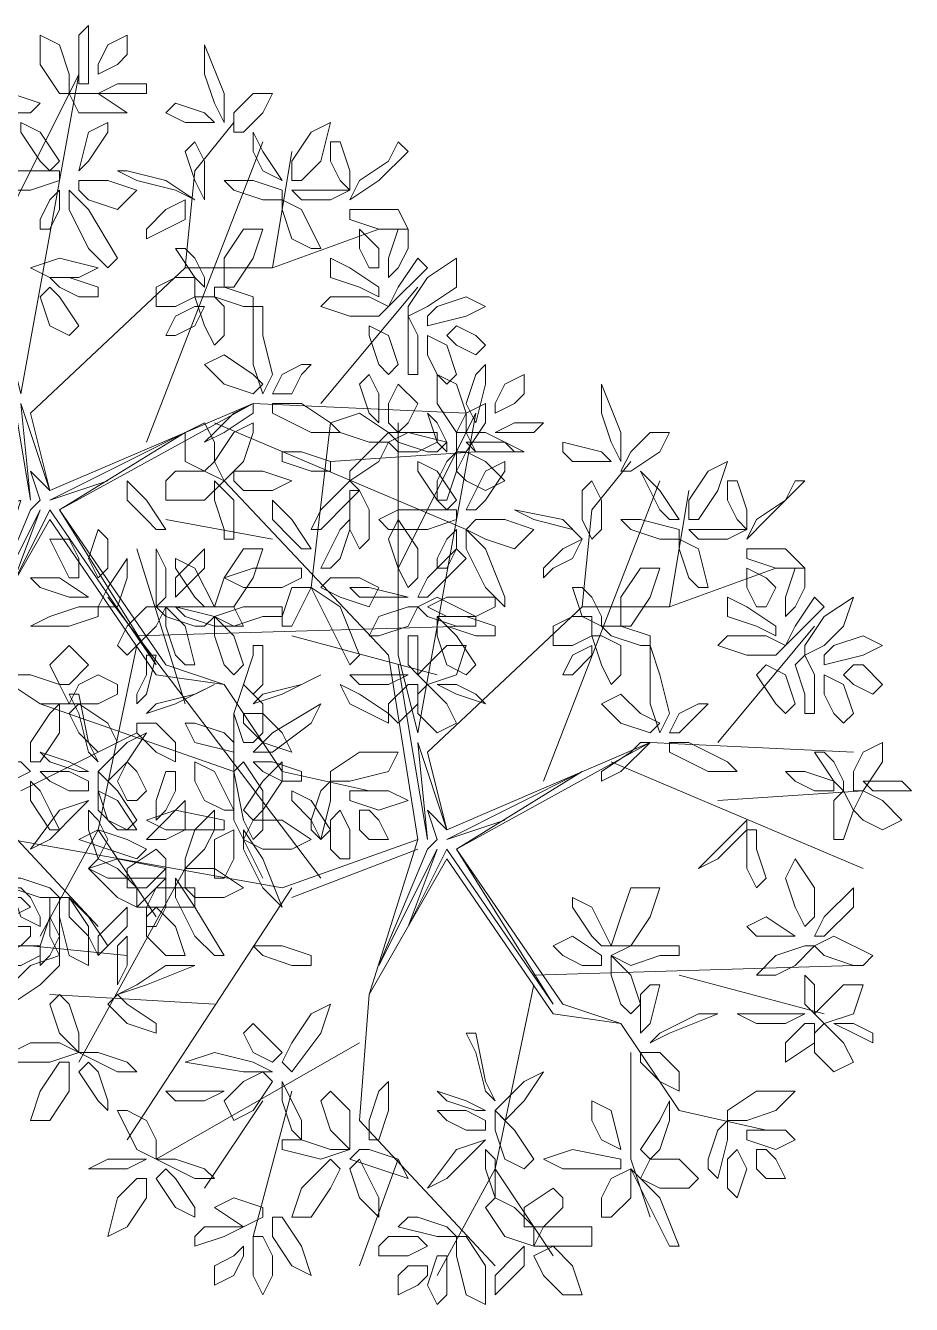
# Model space of a CAD drawing. Header units: millimetres. Extents: x 2364 to 2508, y 1551 to 1771.
# Drawn here: x 2414.123 to 2416.707, y 1616.917 to 1620.645 of the extents above; entities that cross this region are included whole.
import ezdxf

# ---------------------------------------------------------------- set-up
doc = ezdxf.new("R2010")
doc.units = ezdxf.units.MM
doc.layers.add('PDF_0', color=7, linetype='Continuous')

msp = doc.modelspace()

# ---------------------------------------------------------------- linework, layer by layer
at = {"layer": 'PDF_0', "lineweight": 9}
for points in [[(2414.2782, 1620.5316), (2414.2782, 1620.6164), (2414.3064, 1620.6446), (2414.3064, 1620.5881), (2414.3064, 1620.4752), (2414.2782, 1620.4752)], [(2414.25, 1620.4469), (2414.2217, 1620.4469), (2414.1652, 1620.5316), (2414.1652, 1620.6164), (2414.2217, 1620.5881), (2414.25, 1620.5034)], [(2414.3347, 1620.5034), (2414.3347, 1620.5316), (2414.3629, 1620.5881), (2414.4194, 1620.6164), (2414.4194, 1620.5599), (2414.3912, 1620.5316)], [(2414.6453, 1620.5034), (2414.6736, 1620.4187), (2414.7018, 1620.3622), (2414.7018, 1620.4469), (2414.6453, 1620.5881), (2414.6453, 1620.5599)], [(2414.137, 1620.3904), (2414.1652, 1620.4187), (2414.0805, 1620.4469), (2414.024, 1620.4187), (2414.0523, 1620.3904)], [(2414.3629, 1620.3904), (2414.4194, 1620.3904), (2414.3347, 1620.4469), (2414.25, 1620.4469), (2414.2782, 1620.3904)], [(2414.4476, 1620.4469), (2414.3629, 1620.4469), (2414.3347, 1620.4469), (2414.3912, 1620.4752), (2414.4759, 1620.4752), (2414.4759, 1620.4469)], [(2414.73, 1620.334), (2414.7583, 1620.334), (2414.8148, 1620.3904), (2414.843, 1620.4469), (2414.7865, 1620.4469), (2414.73, 1620.3904)], [(2414.5888, 1620.3622), (2414.6453, 1620.3622), (2414.6736, 1620.3622), (2414.6453, 1620.3904), (2414.5606, 1620.4187), (2414.5324, 1620.3904)], [(2414.1652, 1620.2492), (2414.1088, 1620.334), (2414.1088, 1620.3622), (2414.1652, 1620.334), (2414.2217, 1620.2492), (2414.1935, 1620.221)], [(2414.3064, 1620.2492), (2414.2782, 1620.221), (2414.3064, 1620.334), (2414.3629, 1620.3622), (2414.3629, 1620.334)], [(2414.8148, 1620.221), (2414.8712, 1620.1928), (2414.8148, 1620.2775), (2414.7865, 1620.334), (2414.7865, 1620.2775)], [(2414.8995, 1620.1928), (2414.9277, 1620.1928), (2414.9842, 1620.2492), (2415.0124, 1620.3622), (2414.956, 1620.334), (2414.8995, 1620.2492)], [(2414.6453, 1620.1363), (2414.6453, 1620.1645), (2414.6453, 1620.2492), (2414.6171, 1620.3057), (2414.5888, 1620.2775), (2414.6171, 1620.1928)], [(2415.0124, 1620.2492), (2415.0407, 1620.1928), (2415.0689, 1620.1645), (2415.0689, 1620.221), (2415.0407, 1620.3057), (2415.0124, 1620.3057)], [(2415.1819, 1620.2492), (2415.0972, 1620.1928), (2415.0689, 1620.1363), (2415.1536, 1620.1928), (2415.2384, 1620.2775), (2415.2101, 1620.3057)], [(2414.137, 1620.1645), (2414.024, 1620.1645), (2413.9958, 1620.1928), (2414.0805, 1620.221), (2414.2217, 1620.221), (2414.2217, 1620.1928)], [(2414.4476, 1620.1928), (2414.5606, 1620.1645), (2414.6171, 1620.1363), (2414.5324, 1620.1928), (2414.4194, 1620.221), (2414.3912, 1620.221)], [(2414.2782, 1620.1645), (2414.2782, 1620.1928), (2414.3629, 1620.1928), (2414.4476, 1620.1645), (2414.3912, 1620.108), (2414.3064, 1620.1363)], [(2414.8148, 1620.1363), (2414.73, 1620.1645), (2414.7018, 1620.1928), (2414.7865, 1620.1928), (2414.8712, 1620.1645), (2414.8712, 1620.1363)], [(2414.1652, 1620.0516), (2414.1935, 1620.0516), (2414.2217, 1620.108), (2414.2217, 1620.1645), (2414.1935, 1620.1363), (2414.1652, 1620.0798)], [(2414.3064, 1619.9951), (2414.25, 1620.108), (2414.25, 1620.1645), (2414.3064, 1620.108), (2414.3912, 1619.9668), (2414.3629, 1619.9386)], [(2415.0124, 1620.1363), (2415.0689, 1620.1645), (2414.956, 1620.1645), (2414.8995, 1620.1645), (2414.9277, 1620.1363)], [(2414.5324, 1620.0516), (2414.5888, 1620.0798), (2414.5888, 1620.1363), (2414.5324, 1620.108), (2414.4759, 1620.0516), (2414.4759, 1620.0233)], [(2414.8995, 1620.0233), (2414.8712, 1620.108), (2414.8712, 1620.1363), (2414.9277, 1620.108), (2414.9842, 1619.9951), (2414.956, 1619.9951)], [(2415.0689, 1620.108), (2415.0689, 1620.0798), (2415.1536, 1620.0516), (2415.2384, 1620.0516), (2415.2101, 1620.108), (2415.1254, 1620.108)], [(2414.7018, 1619.8821), (2414.73, 1619.8821), (2414.7865, 1619.9668), (2414.8148, 1620.0516), (2414.7583, 1620.0516), (2414.7018, 1619.9668)], [(2415.1536, 1619.9386), (2415.1254, 1619.9386), (2415.0972, 1619.9951), (2415.0972, 1620.0516), (2415.1254, 1620.0233), (2415.1536, 1619.9951)], [(2415.2384, 1619.9951), (2415.2101, 1619.9386), (2415.1819, 1619.9104), (2415.1819, 1619.9668), (2415.2101, 1620.0516), (2415.2384, 1620.0516)], [(2414.6171, 1619.9668), (2414.6453, 1619.9104), (2414.6453, 1619.8821), (2414.6171, 1619.9104), (2414.5606, 1619.9951), (2414.5888, 1619.9951)], [(2414.2782, 1619.9104), (2414.3347, 1619.9386), (2414.2217, 1619.9668), (2414.137, 1619.9386), (2414.1935, 1619.9104)], [(2415.0972, 1619.8821), (2415.0124, 1619.9104), (2415.0124, 1619.9668), (2415.0689, 1619.9386), (2415.1536, 1619.8821), (2415.1536, 1619.8539)], [(2415.2666, 1619.9104), (2415.2101, 1619.8539), (2415.1819, 1619.8256), (2415.2101, 1619.8821), (2415.2666, 1619.9668), (2415.2948, 1619.9386)], [(2415.2384, 1619.7974), (2415.2384, 1619.8256), (2415.2948, 1619.9104), (2415.3796, 1619.9668), (2415.3796, 1619.8821), (2415.2948, 1619.8256)], [(2414.1935, 1619.7692), (2414.1652, 1619.8539), (2414.1935, 1619.8821), (2414.2217, 1619.8539), (2414.2782, 1619.7692), (2414.25, 1619.7409)], [(2414.2782, 1619.8539), (2414.2217, 1619.8821), (2414.1935, 1619.9104), (2414.25, 1619.9104), (2414.3347, 1619.8821), (2414.3347, 1619.8539)], [(2414.6171, 1619.9104), (2414.6171, 1619.8539), (2414.5606, 1619.8256), (2414.5041, 1619.8256), (2414.5041, 1619.8821), (2414.5606, 1619.9104)], [(2414.7583, 1619.8256), (2414.6736, 1619.8539), (2414.6736, 1619.8821), (2414.7018, 1619.8821), (2414.7865, 1619.8539), (2414.7865, 1619.8256)], [(2414.7018, 1619.8256), (2414.7018, 1619.7409), (2414.6736, 1619.7127), (2414.6453, 1619.7692), (2414.6171, 1619.8539), (2414.6736, 1619.8539)], [(2415.1819, 1619.8256), (2415.1536, 1619.7974), (2415.0689, 1619.7974), (2414.9842, 1619.8256), (2415.0124, 1619.8539), (2415.1254, 1619.8539)], [(2415.3231, 1619.8256), (2415.4078, 1619.8539), (2415.4643, 1619.8256), (2415.4078, 1619.7974), (2415.2948, 1619.7692), (2415.2948, 1619.7974)], [(2414.6453, 1619.8256), (2414.6171, 1619.8256), (2414.5606, 1619.7974), (2414.5324, 1619.7409), (2414.5606, 1619.7409), (2414.6171, 1619.7692)], [(2414.8148, 1619.7409), (2414.843, 1619.628), (2414.8148, 1619.5715), (2414.7865, 1619.6562), (2414.7865, 1619.8256), (2414.8148, 1619.8256)], [(2415.1536, 1619.6562), (2415.1254, 1619.7409), (2415.1254, 1619.7692), (2415.1819, 1619.7409), (2415.2101, 1619.6562), (2415.1819, 1619.628)], [(2415.2384, 1619.6844), (2415.2384, 1619.7409), (2415.2384, 1619.7974), (2415.2666, 1619.7409), (2415.2666, 1619.628), (2415.2384, 1619.628)], [(2415.3513, 1619.7409), (2415.3796, 1619.7692), (2415.436, 1619.7409), (2415.4643, 1619.7127), (2415.436, 1619.6844), (2415.3796, 1619.7127)], [(2415.3231, 1619.628), (2415.2948, 1619.6844), (2415.2948, 1619.7409), (2415.3513, 1619.7127), (2415.3796, 1619.628), (2415.3513, 1619.5997)], [(2414.8148, 1619.5997), (2414.7865, 1619.5715), (2414.7018, 1619.5997), (2414.6453, 1619.6562), (2414.7018, 1619.6844), (2414.7865, 1619.628)], [(2414.956, 1619.6562), (2414.9277, 1619.6562), (2414.8712, 1619.628), (2414.843, 1619.5715), (2414.8995, 1619.5715), (2414.9277, 1619.628)], [(2415.1536, 1619.4868), (2415.1536, 1619.5715), (2415.1254, 1619.628), (2415.0972, 1619.5997), (2415.1254, 1619.515)], [(2415.4078, 1619.4585), (2415.3796, 1619.4585), (2415.3231, 1619.5432), (2415.3231, 1619.628), (2415.3796, 1619.5997), (2415.4078, 1619.515)], [(2415.4078, 1619.5432), (2415.436, 1619.4868), (2415.4643, 1619.5997), (2415.4643, 1619.6562), (2415.436, 1619.628)], [(2415.4925, 1619.515), (2415.4925, 1619.5432), (2415.5207, 1619.5997), (2415.5772, 1619.628), (2415.5772, 1619.5715), (2415.549, 1619.5432)], [(2415.2101, 1619.4585), (2415.1819, 1619.4868), (2415.1819, 1619.5432), (2415.2101, 1619.5997), (2415.2666, 1619.5432), (2415.2384, 1619.4868)], [(2415.8031, 1619.515), (2415.8314, 1619.4303), (2415.8596, 1619.3738), (2415.8596, 1619.4585), (2415.8031, 1619.5997), (2415.8031, 1619.5715)], [(2414.73, 1619.515), (2414.6736, 1619.4585), (2414.6453, 1619.4303), (2414.7018, 1619.4585), (2414.7865, 1619.515), (2414.7865, 1619.5432)], [(2414.9277, 1619.5432), (2415.0124, 1619.4868), (2415.0407, 1619.4585), (2414.956, 1619.4585), (2414.843, 1619.515), (2414.843, 1619.5432)], [(2415.1254, 1619.4303), (2415.0407, 1619.4585), (2415.0124, 1619.4868), (2415.0972, 1619.515), (2415.1819, 1619.4585), (2415.1536, 1619.4303)], [(2415.3231, 1619.4868), (2415.2948, 1619.515), (2415.3231, 1619.4303), (2415.3513, 1619.402), (2415.3513, 1619.4303)], [(2415.3796, 1619.4585), (2415.4078, 1619.515), (2415.4643, 1619.5432), (2415.4643, 1619.4868), (2415.4078, 1619.402), (2415.3796, 1619.402)], [(2414.6736, 1619.4303), (2414.6736, 1619.3738), (2414.6453, 1619.3456), (2414.5888, 1619.3738), (2414.5888, 1619.4585), (2414.6453, 1619.4868)], [(2414.7865, 1619.4868), (2414.7865, 1619.4585), (2414.7583, 1619.3738), (2414.7018, 1619.3173), (2414.6736, 1619.3738), (2414.73, 1619.4585)], [(2415.6055, 1619.4585), (2415.6337, 1619.4868), (2415.549, 1619.4868), (2415.4925, 1619.4585), (2415.5207, 1619.4585)], [(2415.2666, 1619.402), (2415.2101, 1619.402), (2415.1819, 1619.4303), (2415.2384, 1619.4585), (2415.3231, 1619.4585), (2415.3231, 1619.4303)], [(2415.2948, 1619.402), (2415.2101, 1619.4303), (2415.1819, 1619.4585), (2415.2384, 1619.4585), (2415.3513, 1619.4303), (2415.3231, 1619.402)], [(2415.5207, 1619.402), (2415.436, 1619.402), (2415.4078, 1619.4585), (2415.4643, 1619.4585), (2415.5772, 1619.402), (2415.549, 1619.402)], [(2415.8596, 1619.3456), (2415.8879, 1619.3456), (2415.9726, 1619.402), (2416.0008, 1619.4585), (2415.9443, 1619.4585), (2415.8879, 1619.402)], [(2414.956, 1619.3456), (2414.8712, 1619.3738), (2414.8712, 1619.402), (2414.9277, 1619.402), (2415.0124, 1619.3738), (2415.0124, 1619.3456)], [(2415.0972, 1619.3738), (2415.1536, 1619.4303), (2415.1819, 1619.4303), (2415.1536, 1619.3738), (2415.0689, 1619.3173), (2415.0689, 1619.3456)], [(2415.3231, 1619.3173), (2415.3513, 1619.3738), (2415.3796, 1619.402), (2415.3796, 1619.3456), (2415.3513, 1619.2608), (2415.3231, 1619.2608)], [(2415.3796, 1619.3456), (2415.4078, 1619.402), (2415.4643, 1619.3738), (2415.5207, 1619.3173), (2415.4643, 1619.2891), (2415.4078, 1619.3173)], [(2415.4078, 1619.4303), (2415.436, 1619.402), (2415.4925, 1619.402), (2415.549, 1619.402), (2415.5207, 1619.4303), (2415.4643, 1619.4303)], [(2415.7184, 1619.3738), (2415.8031, 1619.3738), (2415.8314, 1619.3738), (2415.8031, 1619.402), (2415.6902, 1619.4303), (2415.6902, 1619.402)], [(2415.3231, 1619.2608), (2415.2666, 1619.3456), (2415.2666, 1619.3738), (2415.3231, 1619.3456), (2415.3796, 1619.2608), (2415.3513, 1619.2326)], [(2415.4643, 1619.2608), (2415.5207, 1619.3456), (2415.5207, 1619.3738), (2415.4643, 1619.3456), (2415.4078, 1619.2326), (2415.436, 1619.2326)], [(2416.0573, 1619.2044), (2416.0855, 1619.2044), (2416.142, 1619.2891), (2416.1703, 1619.3738), (2416.1138, 1619.3456), (2416.0573, 1619.2608)], [(2414.5606, 1619.3456), (2414.6453, 1619.3456), (2414.7018, 1619.3173), (2414.6453, 1619.2608), (2414.5324, 1619.2608), (2414.5324, 1619.3173)], [(2414.73, 1619.3173), (2414.73, 1619.3456), (2414.8148, 1619.3456), (2414.8995, 1619.3173), (2414.843, 1619.2891), (2414.7583, 1619.2891)], [(2415.9726, 1619.2326), (2415.9443, 1619.2891), (2415.9161, 1619.3456), (2415.9726, 1619.2891), (2416.0291, 1619.2044), (2416.0008, 1619.2044)], [(2414.4759, 1619.2044), (2414.4194, 1619.2608), (2414.4194, 1619.3173), (2414.4759, 1619.2608), (2414.5324, 1619.1761), (2414.5041, 1619.1761)], [(2414.7018, 1619.1761), (2414.6736, 1619.2608), (2414.6736, 1619.3173), (2414.73, 1619.2608), (2414.73, 1619.1479), (2414.7018, 1619.1479)], [(2415.0689, 1619.2608), (2414.9842, 1619.1761), (2414.956, 1619.1761), (2414.9842, 1619.2326), (2415.0689, 1619.3173), (2415.0972, 1619.2891)], [(2415.1254, 1619.2326), (2415.1254, 1619.1479), (2415.0972, 1619.1197), (2415.0689, 1619.1761), (2415.0689, 1619.2891), (2415.0972, 1619.2891)], [(2415.7749, 1619.1479), (2415.8031, 1619.1761), (2415.8031, 1619.2608), (2415.7749, 1619.3173), (2415.7467, 1619.2891), (2415.7467, 1619.2044)], [(2416.1703, 1619.2608), (2416.1985, 1619.2044), (2416.2267, 1619.1761), (2416.2267, 1619.2326), (2416.1985, 1619.3173), (2416.1703, 1619.3173)], [(2416.3397, 1619.2608), (2416.255, 1619.2044), (2416.2267, 1619.1479), (2416.2832, 1619.2044), (2416.3962, 1619.3173), (2416.3679, 1619.3173)], [(2414.8995, 1619.1479), (2414.843, 1619.2044), (2414.843, 1619.2608), (2414.8995, 1619.2044), (2414.956, 1619.1197), (2414.9277, 1619.1197)], [(2415.2948, 1619.1761), (2415.1819, 1619.1761), (2415.1536, 1619.2044), (2415.2101, 1619.2326), (2415.3796, 1619.2326), (2415.3796, 1619.2044)], [(2415.6055, 1619.2044), (2415.549, 1619.2326), (2415.6902, 1619.2044), (2415.7467, 1619.1479), (2415.7184, 1619.1761)], [(2414.3629, 1619.1197), (2414.3629, 1619.0632), (2414.3347, 1619.0349), (2414.3064, 1619.0914), (2414.3347, 1619.1761), (2414.3629, 1619.1479)], [(2415.0407, 1619.0914), (2415.0689, 1619.1761), (2415.0689, 1619.2044), (2415.0407, 1619.1761), (2414.9842, 1619.0632), (2415.0124, 1619.0632)], [(2415.2384, 1619.0067), (2415.2666, 1619.0349), (2415.2666, 1619.1197), (2415.2101, 1619.2044), (2415.1819, 1619.1479), (2415.2101, 1619.0632)], [(2415.3231, 1619.0632), (2415.3513, 1619.0632), (2415.3796, 1619.1197), (2415.3796, 1619.1761), (2415.3513, 1619.1479), (2415.3231, 1619.0914)], [(2415.4078, 1619.1761), (2415.436, 1619.2044), (2415.5207, 1619.2044), (2415.6055, 1619.1761), (2415.549, 1619.1197), (2415.4643, 1619.1479)], [(2415.4643, 1619.0067), (2415.4078, 1619.1197), (2415.4078, 1619.1761), (2415.4643, 1619.1197), (2415.5207, 1618.9785), (2415.5207, 1618.9502)], [(2415.9726, 1619.1479), (2415.8879, 1619.1761), (2415.8596, 1619.2044), (2415.9161, 1619.2044), (2416.0291, 1619.1761), (2416.0291, 1619.1479)], [(2416.1703, 1619.1479), (2416.2267, 1619.1761), (2416.1138, 1619.1761), (2416.0573, 1619.1761), (2416.0855, 1619.1479)], [(2414.2782, 1619.0349), (2414.25, 1619.0349), (2414.2217, 1619.0914), (2414.1935, 1619.1479), (2414.25, 1619.1479), (2414.2782, 1619.0914)], [(2415.6619, 1619.0632), (2415.7184, 1619.0914), (2415.7467, 1619.1479), (2415.6902, 1619.1197), (2415.6337, 1619.0632), (2415.6337, 1619.0349)], [(2416.0573, 1619.0349), (2416.0291, 1619.1197), (2416.0291, 1619.1479), (2416.0855, 1619.1197), (2416.1138, 1619.0067), (2416.0855, 1619.0067)], [(2414.5041, 1619.0067), (2414.5041, 1619.0914), (2414.5041, 1619.1197), (2414.5324, 1619.0632), (2414.5324, 1618.9785), (2414.5041, 1618.9502)], [(2414.5606, 1619.0349), (2414.5606, 1618.9785), (2414.6453, 1619.0632), (2414.6453, 1619.1197), (2414.6171, 1619.0914)], [(2414.6736, 1618.9502), (2414.73, 1618.9502), (2414.7865, 1619.0349), (2414.8148, 1619.1197), (2414.7583, 1619.1197), (2414.7018, 1619.0349)], [(2415.3796, 1619.0632), (2415.2948, 1618.9785), (2415.2666, 1618.9785), (2415.2948, 1619.0349), (2415.3796, 1619.1197), (2415.4078, 1619.0914)], [(2416.2267, 1619.1197), (2416.2267, 1619.0914), (2416.3115, 1619.0632), (2416.3962, 1619.0632), (2416.3397, 1619.1197), (2416.2832, 1619.1197)], [(2414.4194, 1619.0349), (2414.3912, 1618.9502), (2414.3347, 1618.9502), (2414.3629, 1619.0067), (2414.4194, 1619.0914), (2414.4194, 1619.0632)], [(2414.6171, 1618.9785), (2414.5606, 1619.0632), (2414.5606, 1619.0914), (2414.6171, 1619.0632), (2414.6736, 1618.9502), (2414.6453, 1618.9502)], [(2414.8712, 1619.0067), (2414.7583, 1619.0067), (2414.7018, 1619.0349), (2414.7865, 1619.0632), (2414.9277, 1619.0632), (2414.9277, 1619.0349)], [(2415.8596, 1618.8937), (2415.8879, 1618.8937), (2415.9443, 1618.9785), (2415.9726, 1619.0632), (2415.9161, 1619.0632), (2415.8596, 1618.9785)], [(2416.2832, 1618.9502), (2416.255, 1618.9502), (2416.2267, 1619.0067), (2416.2267, 1619.0632), (2416.2832, 1619.0349), (2416.3115, 1619.0067)], [(2416.3962, 1619.0067), (2416.3679, 1618.9502), (2416.3397, 1618.922), (2416.3397, 1618.9785), (2416.3679, 1619.0632), (2416.3962, 1619.0632)], [(2414.25, 1618.9785), (2414.3064, 1618.9785), (2414.2217, 1619.0349), (2414.137, 1619.0349), (2414.1652, 1619.0067)], [(2414.9842, 1619.0067), (2415.0124, 1619.0349), (2415.0972, 1619.0349), (2415.1536, 1619.0067), (2415.1254, 1618.9502), (2415.0407, 1618.9785)], [(2414.8712, 1618.8937), (2414.8995, 1618.8937), (2414.9277, 1618.9502), (2414.956, 1619.0067), (2414.8995, 1619.0067), (2414.8712, 1618.922)], [(2415.0407, 1618.8373), (2414.9842, 1618.9502), (2414.956, 1619.0067), (2415.0407, 1618.9502), (2415.0972, 1618.809), (2415.0689, 1618.7808)], [(2415.1819, 1618.9785), (2415.2384, 1618.9785), (2415.1254, 1619.0067), (2415.0689, 1619.0067), (2415.0972, 1618.9785)], [(2415.7749, 1618.9785), (2415.8031, 1618.922), (2415.8031, 1618.8937), (2415.7467, 1618.922), (2415.7184, 1619.0067), (2415.7467, 1619.0067)], [(2414.3347, 1618.9502), (2414.3347, 1618.922), (2414.25, 1618.8937), (2414.137, 1618.8937), (2414.1935, 1618.922), (2414.2782, 1618.9502)], [(2414.4194, 1618.8937), (2414.4759, 1618.9502), (2414.5324, 1618.9502), (2414.5041, 1618.8937), (2414.4194, 1618.809), (2414.3912, 1618.8373)], [(2414.6171, 1618.8937), (2414.5324, 1618.922), (2414.5041, 1618.9502), (2414.5606, 1618.9502), (2414.6736, 1618.922), (2414.6453, 1618.8937)], [(2414.5606, 1618.809), (2414.5324, 1618.8937), (2414.5324, 1618.9502), (2414.5888, 1618.8937), (2414.6171, 1618.7808), (2414.5888, 1618.7808)], [(2414.5606, 1618.9502), (2414.5888, 1618.922), (2414.6736, 1618.8937), (2414.7583, 1618.8937), (2414.73, 1618.9502), (2414.6453, 1618.9502)], [(2414.8148, 1618.922), (2414.73, 1618.8937), (2414.6736, 1618.922), (2414.7583, 1618.9502), (2414.8712, 1618.9502), (2414.8712, 1618.922)], [(2415.2384, 1618.8937), (2415.1536, 1618.8655), (2415.1254, 1618.8655), (2415.1536, 1618.922), (2415.2384, 1618.9502), (2415.2666, 1618.9502)], [(2415.3796, 1618.8937), (2415.2948, 1618.922), (2415.2666, 1618.9502), (2415.3231, 1618.9785), (2415.436, 1618.922), (2415.436, 1618.8937)], [(2415.436, 1618.922), (2415.3513, 1618.922), (2415.2948, 1618.9502), (2415.3513, 1618.9785), (2415.4925, 1618.9785), (2415.4925, 1618.9502)], [(2416.255, 1618.8937), (2416.1703, 1618.922), (2416.1703, 1618.9785), (2416.2267, 1618.9502), (2416.3115, 1618.8937), (2416.3115, 1618.8655)], [(2416.4244, 1618.922), (2416.3679, 1618.8655), (2416.3397, 1618.8373), (2416.3679, 1618.8937), (2416.4244, 1618.9785), (2416.4527, 1618.9502)], [(2416.3962, 1618.809), (2416.3962, 1618.8373), (2416.4527, 1618.922), (2416.5374, 1618.9785), (2416.5091, 1618.8937), (2416.4527, 1618.8373)], [(2414.7018, 1618.7808), (2414.6736, 1618.8655), (2414.6736, 1618.922), (2414.73, 1618.8655), (2414.7583, 1618.7808), (2414.73, 1618.7525)], [(2415.436, 1618.8655), (2415.3513, 1618.8937), (2415.3231, 1618.922), (2415.4078, 1618.922), (2415.4925, 1618.8937), (2415.4925, 1618.8655)], [(2415.3513, 1618.7808), (2415.3231, 1618.8655), (2415.3231, 1618.922), (2415.3796, 1618.8655), (2415.436, 1618.7808), (2415.4078, 1618.7525)], [(2415.7749, 1618.922), (2415.7749, 1618.8655), (2415.7184, 1618.8373), (2415.6619, 1618.8373), (2415.6619, 1618.8937), (2415.7184, 1618.922)], [(2415.9161, 1618.8373), (2415.8314, 1618.8655), (2415.8031, 1618.8937), (2415.8596, 1618.8937), (2415.9443, 1618.8655), (2415.9443, 1618.8373)], [(2414.3064, 1618.7808), (2414.25, 1618.7243), (2414.2217, 1618.7243), (2414.1935, 1618.7808), (2414.25, 1618.8373), (2414.2782, 1618.809)], [(2414.7865, 1618.809), (2414.7583, 1618.7243), (2414.7865, 1618.6961), (2414.8148, 1618.7243), (2414.8148, 1618.8373), (2414.7865, 1618.8373)], [(2415.2666, 1618.8373), (2415.2666, 1618.7808), (2415.2666, 1618.7525), (2415.2384, 1618.7808), (2415.2384, 1618.8655), (2415.2666, 1618.8655)], [(2415.2948, 1618.7808), (2415.3513, 1618.8373), (2415.4078, 1618.8373), (2415.3796, 1618.7525), (2415.2948, 1618.7243), (2415.2666, 1618.7525)], [(2415.7749, 1618.8373), (2415.7184, 1618.809), (2415.6902, 1618.7525), (2415.7184, 1618.7525), (2415.7749, 1618.809)], [(2415.8596, 1618.8373), (2415.8596, 1618.7525), (2415.8314, 1618.7243), (2415.8031, 1618.7808), (2415.7749, 1618.8655), (2415.8031, 1618.8655)], [(2415.9726, 1618.7525), (2415.9443, 1618.8373), (2415.9443, 1618.6678), (2415.9726, 1618.5831), (2416.0008, 1618.6396)], [(2416.3397, 1618.8373), (2416.3115, 1618.809), (2416.2267, 1618.809), (2416.142, 1618.8373), (2416.1703, 1618.8655), (2416.2832, 1618.8655)], [(2416.4809, 1618.8373), (2416.5656, 1618.8655), (2416.6221, 1618.8373), (2416.5656, 1618.809), (2416.4527, 1618.7808), (2416.4527, 1618.809)], [(2414.4759, 1618.7525), (2414.4476, 1618.6961), (2414.4476, 1618.6678), (2414.4759, 1618.6961), (2414.5041, 1618.809), (2414.4759, 1618.809)], [(2416.3962, 1618.6961), (2416.3679, 1618.7808), (2416.3962, 1618.809), (2416.4244, 1618.7525), (2416.4244, 1618.6396), (2416.3962, 1618.6396)], [(2416.3115, 1618.6678), (2416.255, 1618.7525), (2416.2832, 1618.7808), (2416.3397, 1618.7525), (2416.3679, 1618.6678), (2416.3397, 1618.6396)], [(2416.5091, 1618.7525), (2416.5374, 1618.7808), (2416.5656, 1618.7808), (2416.6221, 1618.7243), (2416.5939, 1618.6961), (2416.5374, 1618.7243)], [(2414.137, 1618.7525), (2414.2217, 1618.7243), (2414.25, 1618.6678), (2414.1652, 1618.6678), (2414.0805, 1618.7243), (2414.0805, 1618.7525)], [(2414.3912, 1618.7243), (2414.3912, 1618.6961), (2414.3347, 1618.6678), (2414.25, 1618.6678), (2414.2782, 1618.7243), (2414.3347, 1618.7525)], [(2414.9277, 1618.7243), (2414.9842, 1618.7525), (2414.8712, 1618.6961), (2414.7865, 1618.6678), (2414.8148, 1618.6961)], [(2415.1819, 1618.7243), (2415.2384, 1618.7525), (2415.1254, 1618.7525), (2415.0689, 1618.7525), (2415.0972, 1618.7243)], [(2416.4809, 1618.6396), (2416.4527, 1618.6961), (2416.4527, 1618.7525), (2416.5091, 1618.7243), (2416.5374, 1618.6396), (2416.5091, 1618.6113)], [(2414.2782, 1618.6396), (2414.3064, 1618.5266), (2414.3347, 1618.4984), (2414.3064, 1618.5549), (2414.2782, 1618.6961), (2414.25, 1618.6961)], [(2414.6171, 1618.6961), (2414.6736, 1618.7243), (2414.5606, 1618.6678), (2414.4759, 1618.6396), (2414.5041, 1618.6678)], [(2414.7865, 1618.5549), (2414.7583, 1618.5549), (2414.73, 1618.6396), (2414.7583, 1618.7243), (2414.8148, 1618.6678), (2414.8148, 1618.5831)], [(2415.1254, 1618.6396), (2415.0689, 1618.6678), (2415.0407, 1618.7243), (2415.0972, 1618.6961), (2415.1819, 1618.6396), (2415.1819, 1618.6113)], [(2415.1819, 1618.6678), (2415.2384, 1618.7243), (2415.2666, 1618.7243), (2415.2666, 1618.6678), (2415.2101, 1618.6113), (2415.1819, 1618.6396)], [(2415.2666, 1618.6961), (2415.2948, 1618.7243), (2415.3513, 1618.6678), (2415.3796, 1618.6113), (2415.3231, 1618.5831), (2415.2666, 1618.6396)], [(2415.3231, 1618.7243), (2415.3796, 1618.6961), (2415.4643, 1618.6678), (2415.436, 1618.6961), (2415.3796, 1618.7243)], [(2415.9726, 1618.6113), (2415.9443, 1618.5831), (2415.8596, 1618.6113), (2415.8031, 1618.6678), (2415.8596, 1618.6961), (2415.9161, 1618.6396)], [(2414.137, 1618.5549), (2414.1935, 1618.6396), (2414.2217, 1618.6678), (2414.2217, 1618.5831), (2414.1652, 1618.4984), (2414.137, 1618.4984)], [(2414.25, 1618.6396), (2414.2782, 1618.6678), (2414.3629, 1618.6113), (2414.3912, 1618.5549), (2414.3347, 1618.5266), (2414.2782, 1618.5831)], [(2414.956, 1618.6113), (2414.9842, 1618.6678), (2414.843, 1618.5831), (2414.7865, 1618.5266), (2414.843, 1618.5266)], [(2416.1138, 1618.6678), (2416.0855, 1618.6678), (2416.0291, 1618.6396), (2416.0008, 1618.5831), (2416.0291, 1618.5831), (2416.0855, 1618.6396)], [(2414.7583, 1618.6396), (2414.7583, 1618.6113), (2414.8148, 1618.5549), (2414.8995, 1618.5266), (2414.8712, 1618.5831), (2414.8148, 1618.6396)], [(2414.3347, 1618.4701), (2414.3629, 1618.4419), (2414.4194, 1618.4984), (2414.4759, 1618.5831), (2414.4194, 1618.5549), (2414.3629, 1618.4984)], [(2414.4476, 1618.6113), (2414.4476, 1618.5831), (2414.5041, 1618.5266), (2414.5606, 1618.4984), (2414.5606, 1618.5549), (2414.5041, 1618.6113)], [(2414.7018, 1618.5831), (2414.6171, 1618.6113), (2414.5888, 1618.6113), (2414.6171, 1618.5549), (2414.73, 1618.5266), (2414.73, 1618.5549)], [(2415.8879, 1618.5266), (2415.8031, 1618.4701), (2415.8031, 1618.4419), (2415.8596, 1618.4701), (2415.9443, 1618.5549), (2415.9161, 1618.5549)], [(2416.0573, 1618.5549), (2416.1703, 1618.4984), (2416.1985, 1618.4701), (2416.1138, 1618.4701), (2416.0008, 1618.5266), (2416.0008, 1618.5549)], [(2416.5374, 1618.4701), (2416.5656, 1618.5266), (2416.6221, 1618.5549), (2416.6221, 1618.4984), (2416.5656, 1618.4137), (2416.5374, 1618.4137)], [(2414.1935, 1618.4984), (2414.1652, 1618.5266), (2414.25, 1618.4984), (2414.3064, 1618.4701), (2414.2782, 1618.4701)], [(2415.0124, 1618.4419), (2415.0124, 1618.4701), (2415.0972, 1618.5266), (2415.2101, 1618.5266), (2415.1819, 1618.4701), (2415.0689, 1618.4419)], [(2416.4809, 1618.4984), (2416.5091, 1618.4419), (2416.5091, 1618.4137), (2416.4809, 1618.4419), (2416.4244, 1618.5266), (2416.4527, 1618.5266)], [(2414.137, 1618.4701), (2414.1088, 1618.4984), (2414.024, 1618.4984), (2413.9676, 1618.4984), (2413.9958, 1618.4419), (2414.0805, 1618.4419)], [(2414.3064, 1618.4137), (2414.3064, 1618.4419), (2414.25, 1618.4701), (2414.1652, 1618.4701), (2414.1935, 1618.4419), (2414.25, 1618.4137)], [(2414.3629, 1618.3289), (2414.3347, 1618.4137), (2414.3347, 1618.4701), (2414.3912, 1618.4137), (2414.4476, 1618.3289), (2414.4194, 1618.3007)], [(2414.4476, 1618.3854), (2414.4194, 1618.3854), (2414.3912, 1618.4419), (2414.4194, 1618.4984), (2414.4476, 1618.4701), (2414.4759, 1618.4137)], [(2414.5606, 1618.4137), (2414.5324, 1618.3572), (2414.5041, 1618.3289), (2414.5041, 1618.3854), (2414.5324, 1618.4701), (2414.5606, 1618.4701)], [(2414.6453, 1618.3854), (2414.6171, 1618.4419), (2414.6171, 1618.4984), (2414.6736, 1618.4701), (2414.73, 1618.3572), (2414.7018, 1618.3572)], [(2414.8148, 1618.4137), (2414.8148, 1618.3007), (2414.7865, 1618.2725), (2414.7583, 1618.3289), (2414.73, 1618.4701), (2414.7583, 1618.4984)], [(2414.8148, 1618.3572), (2414.8712, 1618.4419), (2414.8712, 1618.4984), (2414.8148, 1618.4419), (2414.7583, 1618.3572), (2414.7865, 1618.3289)], [(2414.9277, 1618.4419), (2414.9277, 1618.4701), (2414.843, 1618.4984), (2414.7865, 1618.4984), (2414.8148, 1618.4701), (2414.8712, 1618.4419)], [(2416.4244, 1618.4137), (2416.3679, 1618.4419), (2416.3397, 1618.4701), (2416.3962, 1618.4701), (2416.4809, 1618.4419), (2416.4809, 1618.4137)], [(2414.1935, 1618.3572), (2414.1652, 1618.4137), (2414.137, 1618.4419), (2414.137, 1618.3854), (2414.1935, 1618.3007), (2414.2217, 1618.3007)], [(2414.956, 1618.3289), (2414.9842, 1618.4137), (2415.0124, 1618.4419), (2415.0124, 1618.3854), (2414.9842, 1618.2725), (2414.956, 1618.3007)], [(2416.5656, 1618.4419), (2416.5939, 1618.4137), (2416.6503, 1618.4137), (2416.7068, 1618.4137), (2416.6786, 1618.4419), (2416.6221, 1618.4419)], [(2414.3912, 1618.3007), (2414.4476, 1618.3007), (2414.3912, 1618.3854), (2414.3347, 1618.4137), (2414.3347, 1618.3572)], [(2414.956, 1618.3289), (2414.8995, 1618.3854), (2414.8995, 1618.4137), (2414.956, 1618.3854), (2415.0124, 1618.3007), (2414.9842, 1618.2725)], [(2415.1254, 1618.4137), (2415.1819, 1618.4137), (2415.2384, 1618.3854), (2415.1536, 1618.3572), (2415.0689, 1618.3854), (2415.0689, 1618.4137)], [(2416.4809, 1618.3289), (2416.4809, 1618.3854), (2416.5091, 1618.4137), (2416.5374, 1618.3572), (2416.5091, 1618.2725), (2416.4809, 1618.2725)], [(2416.5374, 1618.3572), (2416.5656, 1618.4137), (2416.6221, 1618.3854), (2416.6786, 1618.3289), (2416.6221, 1618.3007), (2416.5656, 1618.3289)], [(2414.1935, 1618.2725), (2414.137, 1618.2442), (2414.2217, 1618.3572), (2414.3064, 1618.3854), (2414.2782, 1618.3572)], [(2414.3629, 1618.2725), (2414.3347, 1618.216), (2414.3064, 1618.3007), (2414.3064, 1618.3572), (2414.3347, 1618.3289)], [(2414.5888, 1618.3007), (2414.5324, 1618.2725), (2414.4759, 1618.2725), (2414.5041, 1618.3007), (2414.5888, 1618.3854), (2414.5888, 1618.3572)], [(2414.6453, 1618.3007), (2414.5324, 1618.3007), (2414.4759, 1618.3289), (2414.5606, 1618.3572), (2414.7018, 1618.3289), (2414.7018, 1618.3007)], [(2414.6453, 1618.2442), (2414.6736, 1618.3007), (2414.6736, 1618.3572), (2414.6171, 1618.3007), (2414.5888, 1618.216), (2414.5888, 1618.1877)], [(2415.0124, 1618.2442), (2415.0124, 1618.3289), (2415.0407, 1618.3572), (2415.0689, 1618.3007), (2415.0689, 1618.216), (2415.0407, 1618.216)], [(2415.0972, 1618.3572), (2415.1254, 1618.3572), (2415.1536, 1618.3289), (2415.1819, 1618.2725), (2415.1254, 1618.2725), (2415.0972, 1618.3007)], [(2414.7583, 1618.2725), (2414.7865, 1618.3289), (2414.8712, 1618.3289), (2414.956, 1618.2725), (2414.8995, 1618.2442), (2414.8148, 1618.2442)], [(2416.1985, 1618.2725), (2416.142, 1618.216), (2416.0855, 1618.1877), (2416.142, 1618.2442), (2416.2267, 1618.3289), (2416.2267, 1618.3007)], [(2414.4759, 1618.2442), (2414.4476, 1618.216), (2414.3629, 1618.2442), (2414.2782, 1618.2725), (2414.3347, 1618.3007), (2414.4194, 1618.2725)], [(2414.6736, 1618.1595), (2414.7018, 1618.1595), (2414.73, 1618.216), (2414.73, 1618.3007), (2414.6736, 1618.2725), (2414.6736, 1618.216)], [(2414.8148, 1618.1313), (2414.8712, 1618.0748), (2414.8148, 1618.216), (2414.7583, 1618.3007), (2414.7583, 1618.2442)], [(2416.255, 1618.2442), (2416.2832, 1618.1595), (2416.255, 1618.1313), (2416.2267, 1618.1877), (2416.2267, 1618.3007), (2416.255, 1618.3007)], [(2414.5324, 1618.1877), (2414.4759, 1618.1313), (2414.4194, 1618.1313), (2414.4194, 1618.1877), (2414.5041, 1618.2442), (2414.5324, 1618.216)], [(2414.4759, 1618.1595), (2414.3629, 1618.1595), (2414.3064, 1618.1877), (2414.3912, 1618.216), (2414.5324, 1618.1877), (2414.5324, 1618.1595)], [(2414.3912, 1618.1877), (2414.4476, 1618.1313), (2414.4476, 1618.0748), (2414.3912, 1618.103), (2414.3064, 1618.1877), (2414.3347, 1618.216)], [(2416.3962, 1618.0183), (2416.4244, 1618.0465), (2416.4244, 1618.1313), (2416.3679, 1618.216), (2416.3397, 1618.1595), (2416.3679, 1618.0748)], [(2414.5888, 1618.1313), (2414.5888, 1618.1877), (2414.6736, 1618.1877), (2414.7583, 1618.1313), (2414.7018, 1618.103), (2414.6171, 1618.103)], [(2414.1088, 1618.1595), (2414.1935, 1618.1313), (2414.2217, 1618.103), (2414.1652, 1618.103), (2414.0805, 1618.1313), (2414.0805, 1618.1595)], [(2414.137, 1618.103), (2414.1652, 1618.0465), (2414.1652, 1618.0183), (2414.1088, 1618.0465), (2414.0805, 1618.1313), (2414.1088, 1618.1313)], [(2414.6171, 1618.1313), (2414.6171, 1618.0748), (2414.5324, 1618.0748), (2414.4476, 1618.0748), (2414.5041, 1618.1313), (2414.5606, 1618.1313)], [(2414.4759, 1618.0183), (2414.5041, 1618.0183), (2414.5324, 1618.0748), (2414.5324, 1618.1595), (2414.5041, 1618.1313), (2414.4759, 1618.0748)], [(2414.6171, 1617.9901), (2414.5606, 1618.103), (2414.5606, 1618.1595), (2414.6171, 1618.0748), (2414.7018, 1617.9336), (2414.6736, 1617.9336)], [(2415.8314, 1617.9618), (2415.8879, 1617.9618), (2415.9443, 1618.0465), (2415.9726, 1618.1313), (2415.8879, 1618.1313), (2415.8596, 1618.0465)], [(2416.5374, 1618.0748), (2416.4527, 1617.9901), (2416.4244, 1617.9901), (2416.4527, 1618.0465), (2416.5374, 1618.1313), (2416.5374, 1618.103)], [(2414.0523, 1618.103), (2414.1088, 1618.103), (2414.137, 1618.0748), (2414.0805, 1618.0465), (2413.9958, 1618.0465), (2413.9958, 1618.0748)], [(2414.2217, 1618.0465), (2414.2217, 1617.9901), (2414.2217, 1617.9336), (2414.1935, 1617.9901), (2414.1935, 1618.103), (2414.2217, 1618.103)], [(2414.2217, 1618.103), (2414.25, 1618.103), (2414.3064, 1618.0183), (2414.3064, 1617.9053), (2414.25, 1617.9336), (2414.2217, 1618.0465)], [(2414.3064, 1617.9901), (2414.25, 1618.0465), (2414.25, 1618.103), (2414.3064, 1618.0465), (2414.3629, 1617.9618), (2414.3347, 1617.9336)], [(2415.7749, 1617.9901), (2415.7184, 1618.0748), (2415.7184, 1618.103), (2415.7749, 1618.0748), (2415.8314, 1617.9618), (2415.8031, 1617.9618)], [(2414.3347, 1617.9901), (2414.3347, 1617.9336), (2414.4194, 1618.0183), (2414.4194, 1618.0748), (2414.3912, 1618.0465)], [(2414.4759, 1618.0465), (2414.5041, 1618.0748), (2414.5606, 1618.0183), (2414.5888, 1617.9336), (2414.5324, 1617.9336), (2414.4759, 1617.9901)], [(2414.137, 1618.0183), (2414.137, 1617.9901), (2414.1088, 1617.9618), (2414.0523, 1617.9336), (2414.0523, 1617.9901), (2414.0805, 1618.0183)], [(2414.2217, 1617.9901), (2414.1935, 1618.0465), (2414.1652, 1617.9618), (2414.1652, 1617.9053), (2414.1935, 1617.9336)], [(2416.3397, 1617.9901), (2416.3679, 1617.9901), (2416.2832, 1618.0465), (2416.2267, 1618.0183), (2416.255, 1617.9901)], [(2414.3912, 1617.9618), (2414.4194, 1617.9901), (2414.4194, 1617.9053), (2414.3912, 1617.8489), (2414.3912, 1617.8771)], [(2415.7467, 1617.9053), (2415.6902, 1617.9336), (2415.6619, 1617.9618), (2415.7184, 1617.9901), (2415.8031, 1617.9336), (2415.8031, 1617.9053)], [(2416.5374, 1617.9053), (2416.4527, 1617.9336), (2416.4244, 1617.9618), (2416.4809, 1617.9901), (2416.5939, 1617.9336), (2416.5656, 1617.9053)], [(2414.1088, 1617.9053), (2414.024, 1617.9053), (2413.9958, 1617.9053), (2414.0523, 1617.9618), (2414.1652, 1617.9618), (2414.1652, 1617.9336)], [(2414.8995, 1617.9053), (2414.8148, 1617.9336), (2414.7865, 1617.9618), (2414.8712, 1617.9618), (2414.956, 1617.9336), (2414.956, 1617.9053)], [(2415.9726, 1617.9336), (2415.8879, 1617.9053), (2415.8314, 1617.9336), (2415.8879, 1617.9618), (2416.0291, 1617.9618), (2416.0291, 1617.9336)], [(2416.3679, 1617.9053), (2416.3115, 1617.8771), (2416.255, 1617.8771), (2416.3115, 1617.9336), (2416.3962, 1617.9618), (2416.4244, 1617.9618)], [(2414.2217, 1617.9336), (2414.2217, 1617.9053), (2414.1652, 1617.8489), (2414.0805, 1617.7924), (2414.0805, 1617.8489), (2414.137, 1617.9053)], [(2414.5324, 1617.9053), (2414.4476, 1617.8489), (2414.3912, 1617.8206), (2414.4759, 1617.8489), (2414.6171, 1617.9053), (2414.5888, 1617.9053)], [(2415.8596, 1617.7924), (2415.8314, 1617.8771), (2415.8314, 1617.9336), (2415.8879, 1617.8771), (2415.9161, 1617.7924), (2415.8879, 1617.7641)], [(2416.4244, 1617.8489), (2416.3962, 1617.8771), (2416.3962, 1617.7924), (2416.4244, 1617.7641), (2416.4244, 1617.7924)], [(2415.9161, 1617.8206), (2415.9161, 1617.7359), (2415.9161, 1617.7077), (2415.9443, 1617.7359), (2415.9726, 1617.8489), (2415.9443, 1617.8489)], [(2416.4527, 1617.7924), (2416.5091, 1617.8489), (2416.5656, 1617.8489), (2416.5374, 1617.7641), (2416.4527, 1617.7359), (2416.4244, 1617.7641)], [(2414.25, 1617.7924), (2414.2782, 1617.7077), (2414.2782, 1617.6512), (2414.2217, 1617.7077), (2414.1935, 1617.7924), (2414.2217, 1617.8206)], [(2414.3912, 1617.8206), (2414.3629, 1617.7924), (2414.4194, 1617.7359), (2414.5041, 1617.7077), (2414.5041, 1617.7359), (2414.4194, 1617.7924)], [(2414.8995, 1617.6794), (2414.956, 1617.7641), (2415.0124, 1617.7924), (2414.9842, 1617.7077), (2414.8995, 1617.5947), (2414.8712, 1617.6229)], [(2416.0855, 1617.7641), (2416.142, 1617.7641), (2416.0008, 1617.7077), (2415.9443, 1617.6794), (2415.9726, 1617.7077)], [(2416.3397, 1617.7359), (2416.3962, 1617.7641), (2416.2832, 1617.7641), (2416.1985, 1617.7641), (2416.255, 1617.7359)], [(2414.7865, 1617.7359), (2414.7583, 1617.7077), (2414.7865, 1617.6512), (2414.843, 1617.6229), (2414.8712, 1617.6512), (2414.8148, 1617.7077)], [(2416.3397, 1617.6794), (2416.3962, 1617.7359), (2416.4244, 1617.7359), (2416.4244, 1617.6794), (2416.3397, 1617.6229), (2416.3397, 1617.6512)], [(2416.4244, 1617.7077), (2416.4527, 1617.7359), (2416.5091, 1617.6794), (2416.5374, 1617.6229), (2416.4809, 1617.5947), (2416.4244, 1617.6512)], [(2416.4809, 1617.7359), (2416.5374, 1617.7077), (2416.5939, 1617.6794), (2416.5939, 1617.7077), (2416.5374, 1617.7359)], [(2415.436, 1617.6512), (2415.4643, 1617.5382), (2415.4925, 1617.51), (2415.4643, 1617.5665), (2415.436, 1617.7077), (2415.4078, 1617.7077)], [(2414.137, 1617.6794), (2414.2217, 1617.6794), (2414.2782, 1617.6512), (2414.1935, 1617.6229), (2414.0805, 1617.6229), (2414.0805, 1617.6512)], [(2414.3347, 1617.6512), (2414.4194, 1617.6229), (2414.4476, 1617.5947), (2414.3912, 1617.5947), (2414.2782, 1617.6512), (2414.3064, 1617.6512)], [(2414.6736, 1617.6512), (2414.5888, 1617.6229), (2414.7583, 1617.5947), (2414.843, 1617.5947), (2414.7865, 1617.6229)], [(2415.9161, 1617.6512), (2415.9161, 1617.6229), (2415.9726, 1617.5665), (2416.0291, 1617.5382), (2416.0291, 1617.5947), (2415.9726, 1617.6512)], [(2414.25, 1617.6229), (2414.2217, 1617.6229), (2414.1652, 1617.5382), (2414.137, 1617.4535), (2414.1935, 1617.4535), (2414.25, 1617.5382)], [(2414.3347, 1617.5947), (2414.3629, 1617.51), (2414.3629, 1617.4818), (2414.3347, 1617.51), (2414.2782, 1617.5947), (2414.3064, 1617.6229)], [(2414.8148, 1617.5947), (2414.843, 1617.5665), (2414.7865, 1617.4818), (2414.73, 1617.4535), (2414.7018, 1617.51), (2414.7583, 1617.5665)], [(2415.4925, 1617.4818), (2415.5207, 1617.4535), (2415.5772, 1617.51), (2415.6337, 1617.5947), (2415.5772, 1617.5665), (2415.5207, 1617.51)], [(2414.6453, 1617.51), (2414.7018, 1617.5382), (2414.5888, 1617.5382), (2414.5324, 1617.5382), (2414.5606, 1617.51)], [(2414.8712, 1617.51), (2414.8995, 1617.4253), (2414.9277, 1617.397), (2414.9277, 1617.4535), (2414.8712, 1617.5665), (2414.8712, 1617.5382)], [(2415.0689, 1617.4818), (2415.0689, 1617.4253), (2415.0689, 1617.3688), (2415.0124, 1617.4253), (2414.9842, 1617.51), (2415.0124, 1617.5382)], [(2415.1254, 1617.4535), (2415.1536, 1617.5382), (2415.1819, 1617.5665), (2415.1819, 1617.4818), (2415.1536, 1617.397), (2415.1254, 1617.397)], [(2415.3513, 1617.51), (2415.3231, 1617.5382), (2415.4078, 1617.51), (2415.4643, 1617.4818), (2415.436, 1617.4818)], [(2416.1703, 1617.4535), (2416.1703, 1617.4818), (2416.255, 1617.5382), (2416.3679, 1617.5382), (2416.3115, 1617.4818), (2416.2267, 1617.4535)], [(2415.8031, 1617.397), (2415.8596, 1617.3688), (2415.8314, 1617.4818), (2415.7749, 1617.51), (2415.7749, 1617.4535)], [(2415.9726, 1617.3688), (2416.0008, 1617.4535), (2416.0008, 1617.51), (2415.9726, 1617.4535), (2415.9161, 1617.3688), (2415.9443, 1617.3406)], [(2414.4759, 1617.4535), (2414.5041, 1617.397), (2414.5041, 1617.3406), (2414.4476, 1617.3688), (2414.3912, 1617.4818), (2414.4194, 1617.4818)], [(2415.4643, 1617.4253), (2415.4643, 1617.4535), (2415.4078, 1617.4818), (2415.3231, 1617.4818), (2415.3513, 1617.4535), (2415.4078, 1617.4253)], [(2415.5207, 1617.3406), (2415.4925, 1617.4253), (2415.4925, 1617.4818), (2415.549, 1617.4253), (2415.6055, 1617.3406), (2415.5772, 1617.3123)], [(2416.1138, 1617.3406), (2416.142, 1617.4253), (2416.1703, 1617.4535), (2416.1703, 1617.397), (2416.142, 1617.2841), (2416.1138, 1617.3123)], [(2416.255, 1617.4253), (2416.3397, 1617.4253), (2416.3679, 1617.397), (2416.3115, 1617.3688), (2416.2267, 1617.397), (2416.2267, 1617.4253)], [(2414.9277, 1617.397), (2415.0124, 1617.3688), (2415.0689, 1617.3688), (2414.9842, 1617.3406), (2414.8712, 1617.3688), (2414.8712, 1617.397)], [(2415.3513, 1617.2841), (2415.2948, 1617.2558), (2415.3796, 1617.3688), (2415.4643, 1617.397), (2415.436, 1617.3688)], [(2415.1254, 1617.3688), (2415.2101, 1617.3406), (2415.2384, 1617.2841), (2415.1536, 1617.3123), (2415.0689, 1617.3406), (2415.0972, 1617.3688)], [(2415.4925, 1617.2841), (2415.4925, 1617.2276), (2415.4643, 1617.3123), (2415.4643, 1617.3688), (2415.4925, 1617.3406)], [(2415.8031, 1617.3123), (2415.6902, 1617.3123), (2415.6337, 1617.3406), (2415.7184, 1617.3688), (2415.8596, 1617.3406), (2415.8596, 1617.3123)], [(2416.1703, 1617.2558), (2416.1985, 1617.2276), (2416.2267, 1617.3123), (2416.1985, 1617.3688), (2416.1703, 1617.3406)], [(2416.255, 1617.3688), (2416.2832, 1617.3688), (2416.3115, 1617.3406), (2416.3397, 1617.2841), (2416.2832, 1617.2841), (2416.255, 1617.3123)], [(2414.3629, 1617.3406), (2414.3064, 1617.3123), (2414.4194, 1617.3123), (2414.4759, 1617.3406), (2414.4476, 1617.3406)], [(2414.5606, 1617.3406), (2414.5041, 1617.3406), (2414.6171, 1617.2841), (2414.6736, 1617.2841), (2414.6453, 1617.3123)], [(2414.5606, 1617.2841), (2414.6171, 1617.1994), (2414.6171, 1617.1711), (2414.5606, 1617.1994), (2414.5041, 1617.2841), (2414.5324, 1617.3123)], [(2415.0407, 1617.3123), (2415.0124, 1617.3406), (2414.9277, 1617.2558), (2414.8995, 1617.1711), (2414.956, 1617.1711), (2415.0124, 1617.2558)], [(2415.1254, 1617.2841), (2415.1536, 1617.2276), (2415.1536, 1617.1711), (2415.0972, 1617.2276), (2415.0689, 1617.3123), (2415.0972, 1617.3406)], [(2415.8031, 1617.1711), (2415.8314, 1617.1711), (2415.8879, 1617.2276), (2415.8879, 1617.3123), (2415.8314, 1617.2841), (2415.8031, 1617.2276)], [(2415.9726, 1617.1429), (2415.9161, 1617.2558), (2415.8879, 1617.3123), (2415.9726, 1617.2276), (2416.0291, 1617.0864), (2416.0008, 1617.0864)], [(2415.9161, 1617.2841), (2415.9443, 1617.3406), (2416.0291, 1617.3406), (2416.0855, 1617.2841), (2416.0573, 1617.2558), (2415.9726, 1617.2558)], [(2414.4759, 1617.2841), (2414.4476, 1617.2841), (2414.3912, 1617.2276), (2414.3629, 1617.1146), (2414.4194, 1617.1429), (2414.4759, 1617.2276)], [(2415.6902, 1617.1994), (2415.6337, 1617.1429), (2415.5772, 1617.1429), (2415.5772, 1617.1994), (2415.6619, 1617.2558), (2415.6902, 1617.2276)], [(2414.73, 1617.2276), (2414.6736, 1617.1994), (2414.7583, 1617.1429), (2414.8148, 1617.1711), (2414.8148, 1617.1994)], [(2415.549, 1617.1994), (2415.6055, 1617.1429), (2415.6055, 1617.0864), (2415.5207, 1617.1146), (2415.4643, 1617.1994), (2415.4925, 1617.2276)], [(2414.843, 1617.1711), (2414.8712, 1617.1711), (2414.9277, 1617.0864), (2414.956, 1617.0017), (2414.8995, 1617.0299), (2414.843, 1617.1146)], [(2415.2666, 1617.1711), (2415.3513, 1617.1429), (2415.3796, 1617.1146), (2415.3231, 1617.1146), (2415.2101, 1617.1429), (2415.2384, 1617.1711)], [(2414.6453, 1617.1429), (2414.73, 1617.1429), (2414.7583, 1617.1429), (2414.7018, 1617.1146), (2414.6171, 1617.0864), (2414.6171, 1617.1146)], [(2415.7749, 1617.1429), (2415.7749, 1617.0864), (2415.6902, 1617.0864), (2415.6055, 1617.0864), (2415.6337, 1617.1429), (2415.7184, 1617.1429)], [(2414.7583, 1617.0864), (2414.7583, 1617.0582), (2414.73, 1617.0017), (2414.6736, 1616.9734), (2414.6736, 1617.0299), (2414.73, 1617.0582)], [(2414.843, 1617.0582), (2414.843, 1617.0017), (2414.8148, 1616.9452), (2414.7865, 1617.0017), (2414.7865, 1617.1146), (2414.8148, 1617.1146)], [(2415.1819, 1617.1146), (2415.2666, 1617.1146), (2415.2948, 1617.0864), (2415.2384, 1617.0582), (2415.1536, 1617.0582), (2415.1536, 1617.0864)], [(2415.3796, 1617.1146), (2415.4078, 1617.1146), (2415.4643, 1617.0299), (2415.4643, 1616.917), (2415.4078, 1616.9452), (2415.3796, 1617.0582)], [(2415.4925, 1617.0017), (2415.4925, 1616.9452), (2415.5772, 1617.0299), (2415.5772, 1617.0864), (2415.549, 1617.0582)], [(2415.6055, 1617.0582), (2415.6619, 1617.0864), (2415.7184, 1617.0299), (2415.7467, 1616.9452), (2415.6902, 1616.9452), (2415.6337, 1617.0017)], [(2415.3513, 1617.0299), (2415.3513, 1616.9452), (2415.3231, 1616.917), (2415.2948, 1616.9734), (2415.3231, 1617.0582), (2415.3513, 1617.0582)], [(2415.2948, 1617.0299), (2415.2948, 1617.0017), (2415.2666, 1616.9734), (2415.2101, 1616.9452), (2415.2101, 1617.0017), (2415.2384, 1617.0299)]]:
    msp.add_lwpolyline(points, close=True, dxfattribs=at)
for points in [[(2414.0523, 1620.0516), (2414.2782, 1620.5034), (2414.1088, 1619.5715), (2414.0523, 1619.7974), (2414.0523, 1620.4752)], [(2414.8995, 1620.2775), (2414.843, 1619.9386), (2414.5888, 1619.9386), (2414.6171, 1620.221), (2414.73, 1620.3622)], [(2414.4759, 1619.4303), (2414.8148, 1620.3057)], [(2414.843, 1619.9386), (2415.1536, 1620.0516)], [(2414.5888, 1619.9386), (2414.137, 1619.515), (2414.1935, 1619.2891), (2414.7865, 1619.5432), (2414.2217, 1619.2326), (2414.5888, 1619.4585), (2414.1935, 1619.2608)], [(2414.9842, 1619.5432), (2415.2666, 1619.8821)], [(2414.0523, 1619.7692), (2414.137, 1619.2608), (2414.1088, 1619.5432), (2414.1935, 1619.2891), (2414.137, 1619.3456), (2414.1652, 1619.2608), (2414.137, 1619.2326), (2413.9958, 1618.8937), (2414.1652, 1619.2326), (2414.0805, 1619.0067), (2414.1935, 1619.2326), (2414.5041, 1618.7808), (2414.2217, 1619.2326), (2414.5324, 1618.7808), (2414.7018, 1618.7243)], [(2414.7865, 1619.5432), (2415.4078, 1619.515)], [(2415.2101, 1619.0632), (2415.436, 1619.515), (2415.2666, 1618.5831), (2415.2101, 1618.809), (2415.2101, 1619.4868)], [(2414.6736, 1619.4868), (2415.4078, 1619.1761)], [(2414.956, 1619.0067), (2415.0124, 1619.4868)], [(2415.0124, 1619.3738), (2415.436, 1619.402)], [(2416.0573, 1619.2891), (2416.0008, 1618.9502), (2415.7467, 1618.9502), (2415.7749, 1619.2326), (2415.8879, 1619.3738)], [(2414.1935, 1619.2608), (2414.3629, 1619.3173), (2414.1935, 1619.2608)], [(2415.2666, 1618.2725), (2415.1819, 1618.809), (2414.7018, 1619.3173)], [(2415.6337, 1618.4419), (2415.9726, 1619.3173)], [(2415.1254, 1618.4137), (2414.8712, 1618.4701), (2414.7018, 1618.7243), (2414.5041, 1618.7525), (2414.1935, 1619.2044), (2413.9676, 1618.809), (2414.1088, 1619.2608), (2413.7134, 1619.1197), (2412.9227, 1619.2608)], [(2414.843, 1619.1479), (2414.5324, 1619.2044)], [(2414.5888, 1618.6678), (2414.4476, 1619.1197)], [(2416.0008, 1618.9502), (2416.3115, 1619.0632)], [(2414.9842, 1618.1595), (2414.3629, 1618.9785)], [(2415.7467, 1618.9502), (2415.2948, 1618.5266), (2415.3513, 1618.3007), (2415.9443, 1618.5549), (2415.3796, 1618.2442), (2415.7467, 1618.4701), (2415.3513, 1618.2725)], [(2414.4476, 1618.8655), (2415.4078, 1618.8937)], [(2416.142, 1618.5549), (2416.4244, 1618.8937)], [(2414.4476, 1618.8373), (2414.3347, 1618.3007)], [(2414.8995, 1618.8655), (2415.3231, 1618.7525)], [(2413.9676, 1618.809), (2413.9393, 1618.4419), (2414.3347, 1618.0183)], [(2415.2101, 1618.7808), (2415.2948, 1618.2725), (2415.2666, 1618.5549), (2415.3513, 1618.3007), (2415.2948, 1618.3572), (2415.3231, 1618.2725), (2415.2948, 1618.2442), (2415.1536, 1617.9053), (2415.3231, 1618.2442), (2415.2384, 1618.0183), (2415.3513, 1618.2442), (2415.6619, 1617.7924), (2415.3796, 1618.2442), (2415.6902, 1617.7924), (2415.8596, 1617.7359)], [(2414.73, 1618.4701), (2414.1652, 1618.6678)], [(2414.73, 1618.6396), (2414.73, 1618.3289), (2414.8148, 1618.1595)], [(2414.4476, 1618.5831), (2414.1088, 1618.4137)], [(2415.9443, 1618.5549), (2416.5374, 1618.5266)], [(2415.8314, 1618.4984), (2416.5656, 1618.1877)], [(2416.142, 1618.3854), (2416.5656, 1618.4137)], [(2415.3513, 1618.2725), (2415.5207, 1618.3289), (2415.3513, 1618.2725)], [(2414.5041, 1618.0465), (2414.3347, 1618.3007), (2414.1652, 1617.9901)], [(2416.2832, 1617.4253), (2416.0291, 1617.4818), (2415.8596, 1617.7359), (2415.6619, 1617.7641), (2415.3513, 1618.216), (2415.1254, 1617.8206), (2415.2666, 1618.2725), (2414.8712, 1618.1313), (2414.0805, 1618.2725)], [(2415.2666, 1618.2442), (2414.8995, 1618.103)], [(2414.5888, 1618.1877), (2414.2782, 1617.6229)], [(2414.8995, 1618.1313), (2414.4194, 1617.397)], [(2414.4194, 1617.9336), (2414.137, 1617.9618)], [(2415.6055, 1617.8771), (2416.5374, 1617.9053)], [(2416.0291, 1617.8771), (2416.4527, 1617.7641)], [(2415.6055, 1617.8489), (2415.4925, 1617.3123)], [(2414.6736, 1617.7924), (2414.1935, 1617.8206)], [(2415.1254, 1617.8206), (2415.0972, 1617.4535), (2415.4925, 1617.0299)], [(2415.0972, 1617.6794), (2414.5041, 1617.3406)], [(2415.8879, 1617.6512), (2415.8879, 1617.3406), (2415.9443, 1617.1711)], [(2414.8995, 1617.5382), (2414.7865, 1617.1146)], [(2414.8148, 1617.51), (2414.6453, 1617.2558)], [(2415.2101, 1617.3406), (2415.0972, 1617.0299)], [(2415.6619, 1617.0582), (2415.4925, 1617.3123), (2415.3231, 1617.0017)]]:
    msp.add_lwpolyline(points, dxfattribs=at)

doc.saveas('drawing.dxf')
